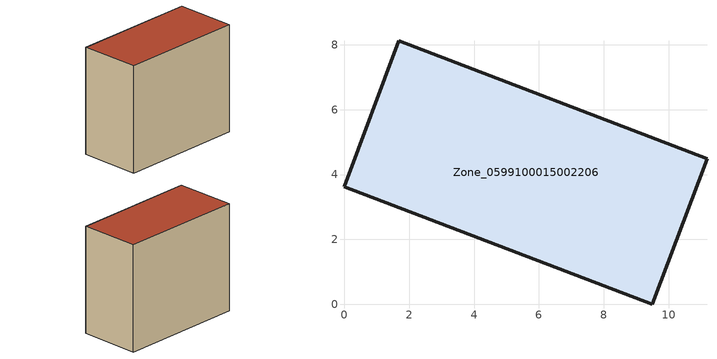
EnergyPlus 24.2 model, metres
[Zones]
Zone_0599100015002206
 floor ground (C_G): 9.49,0 0,3.62 1.68,8.12 11.19,4.49 z0.91
 wall outside (C_F): 0,3.62 9.49,0 11.19,4.49 1.68,8.12 0,3.62 z0.91:9.56
 roof outside (C_R): 11.19,4.49 1.68,8.12 0,3.62 9.49,0 z9.56
[BUILDING]
Pand.0599100015002206: North Axis=0; Terrain=City; Loads Convergence Tolerance Value=0.04; Temperature Convergence Tolerance Value=0.4; Solar Distribution=FullExterior; Maximum Number of Warmup Days=25; Minimum Number of Warmup Days=1
[Site:Location]
Rotterdam.The.Hague.AP_ZH_NLD Design_Conditions: Latitude=51.96; Longitude=4.45; Time Zone=1; Elevation=-4.5
[SITE:GROUNDTEMPERATURE:BUILDINGSURFACE]
18, 18, 18, 18, 18, 18, 18, 18, 18, 18, 18, 18
[MATERIAL] Thermal Absorptance=0.9; Solar Absorptance=0.7; Visible Absorptance=0.7
Name | Roughness | Thickness | Conductivity | Density | Specific Heat
G.TI.1965-1974 | MediumSmooth | 0.15 | 0.882353 | 540 | 1210
F.TI.1965-1974 | Rough | 0.3 | 0.697674 | 1920 | 840
R.TI.1965-1974 | MediumRough | 0.2 | 0.232558 | 1500 | 1000
[CONSTRUCTION]
C_G: G.TI.1965-1974
C_F: F.TI.1965-1974
C_R: R.TI.1965-1974
[ZONE]
Zone_0599100015002206: Type=1; Multiplier=1; Ceiling Height=Autocalculate; Volume=Autocalculate; Floor Area=autocalculate; Part of Total Floor Area=Yes
[ZONEINFILTRATION:DESIGNFLOWRATE]
Infil_Zone_0599100015002206: Zone or ZoneList or Space or SpaceList=Zone_0599100015002206; Schedule=AlwaysOn; Design Flow Rate Calculation Method=Flow/Area; Flow Rate per Floor Area=0.003; Constant Term Coefficient=1; Temperature Term Coefficient=0; Velocity Term Coefficient=0; Velocity Squared Term Coefficient=0
[HVACTEMPLATE:ZONE:IDEALLOADSAIRSYSTEM]
Zone_0599100015002206: Maximum Heating Supply Air Temperature=50; Minimum Cooling Supply Air Temperature=13; Maximum Heating Supply Air Humidity Ratio=0.0156; Minimum Cooling Supply Air Humidity Ratio=0.0077; Heating Limit=NoLimit; Cooling Limit=NoLimit; Dehumidification Control Type=ConstantSensibleHeatRatio; Cooling Sensible Heat Ratio=0.7; Dehumidification Setpoint=60; Humidification Control Type=None; Humidification Setpoint=30; Outdoor Air Method=None; Outdoor Air Flow Rate per Person=0.00944; Outdoor Air Flow Rate per Zone Floor Area=0; Outdoor Air Flow Rate per Zone=0; Demand Controlled Ventilation Type=None; Outdoor Air Economizer Type=NoEconomizer; Heat Recovery Type=None; Sensible Heat Recovery Effectiveness=0.7; Latent Heat Recovery Effectiveness=0.65
[ZONECONTROL:THERMOSTAT]
ThermostatControl_Zone_0599100015002206: Zone or ZoneList=Zone_0599100015002206; Control Type Schedule=DualSetpointControlType; Control 1=Thermostat_Zone_0599100015002206; Temperature Difference Between Cutout And Setpoint=0
[THERMOSTATSETPOINT:DUALSETPOINT]
Thermostat_Zone_0599100015002206: Heating Setpoint Temperature Schedule=HeatingSetpoint_Zone_0599100015002206; Cooling Setpoint Temperature Schedule=CoolingSetpoint_Zone_0599100015002206
[SCHEDULE:COMPACT]
HeatingSetpoint_Zone_0599100015002206: Through: 12/31, For: AllDays, Until: 24:00, 21
CoolingSetpoint_Zone_0599100015002206: Through: 12/31, For: AllDays, Until: 24:00, 24
DualSetpointControlType: Through: 12/31, For: AllDays, Until: 24:00, 4
AlwaysOn: Through: 12/31, For: AllDays, Until: 24:00, 1
